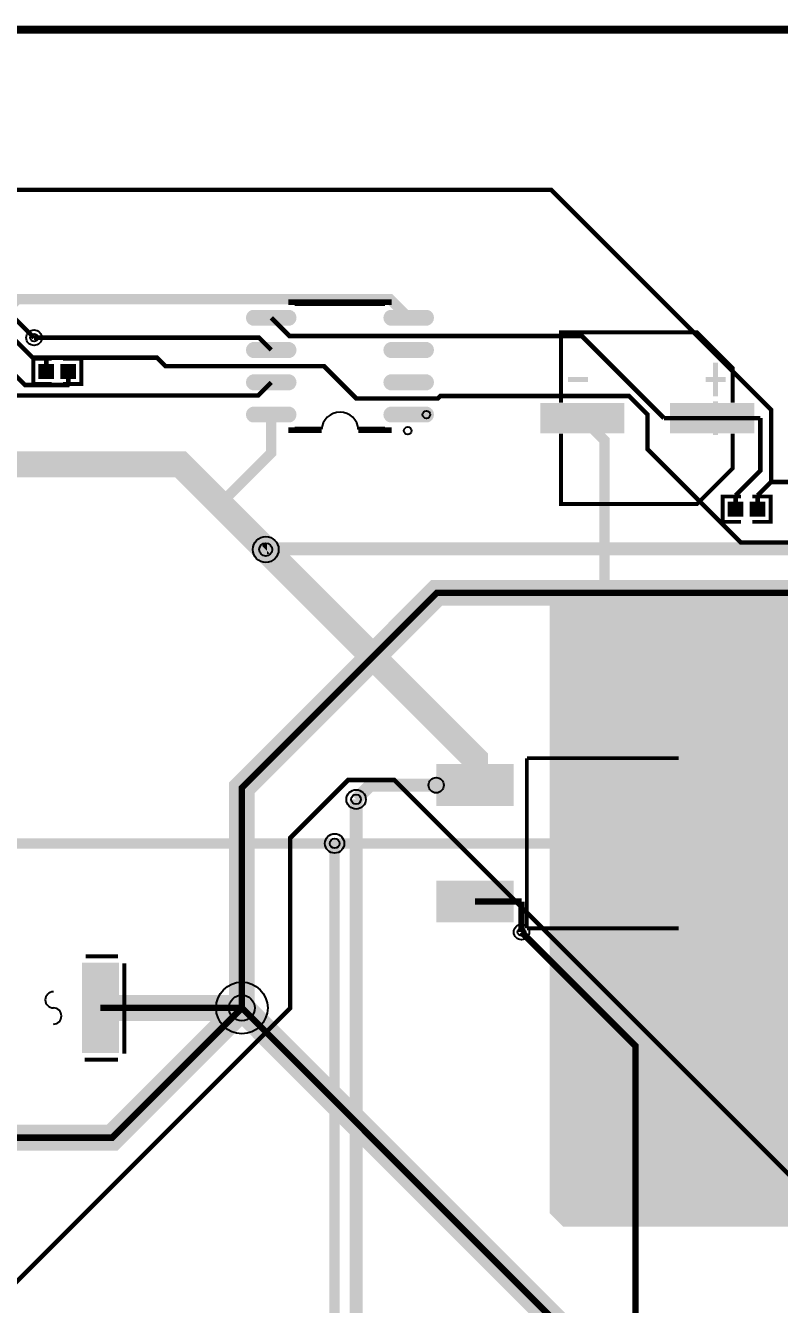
# Model space of a CAD drawing. Header units: millimetres. Extents: x 0 to 210, y -1 to 136.
# Drawn here: x 53.2 to 82.9, y 85.4 to 135.8 of the extents above; entities that cross this region are included whole.
import ezdxf

# ---------------------------------------------------------------- set-up
doc = ezdxf.new("R2010")
doc.units = ezdxf.units.MM
for name, color, linetype, true_color in [('BoardOutLine', 7, 'Continuous', 0xff00ff), ('BottomLayer', 7, 'Continuous', 0x0000ff), ('Document', 7, 'Continuous', 0xffffff), ('Hole', 7, 'Continuous', 0x222222), ('Multi-Layer', 7, 'Continuous', 0xc0c0c0), ('TopLayer', 7, 'Continuous', 0xff0000), ('TopPasteMaskLayer', 7, 'Continuous', 0x808080), ('TopSilkLayer', 7, 'Continuous', 0xffcc00), ('TopSolderMaskLayer', 7, 'Continuous', 0x800080)]:
    doc.layers.add(name, color=color, linetype=linetype, true_color=true_color)

msp = doc.modelspace()

# ---------------------------------------------------------------- hatches: boundary and pattern name
at = {"layer": 'Document'}
for points in [[(80.438, 119.649), (80.438, 120.969), (80.24, 120.969), (80.24, 119.649)], [(74.531, 120.21), (74.531, 120.408), (75.323, 120.408), (75.323, 120.21)], [(80.735, 120.21), (80.735, 120.408), (79.943, 120.408), (79.943, 120.21)]]:
    msp.add_hatch(color=256, dxfattribs=at).paths.add_polyline_path(points)
at = {"layer": 'TopLayer'}
for points in [[(62.162, 123.973, -0.785398), (62.162, 124.541), (63.543, 124.541, -0.785398), (63.543, 123.973)], [(67.572, 123.973, -0.785398), (67.572, 124.541), (68.954, 124.541, -0.785398), (68.954, 123.973)], [(62.162, 122.703, -0.785398), (62.162, 123.271), (63.543, 123.271, -0.785398), (63.543, 122.703)], [(67.572, 122.703, -0.785398), (67.572, 123.271), (68.954, 123.271, -0.785398), (68.954, 122.703)], [(54.282, 121.879), (54.282, 122.419), (53.717, 122.419), (53.717, 121.879)], [(54.582, 121.879), (54.582, 122.419), (55.148, 122.419), (55.148, 121.879)], [(62.162, 121.433, -0.785398), (62.162, 122.001), (63.543, 122.001, -0.785398), (63.543, 121.433)], [(67.572, 121.433, -0.785398), (67.572, 122.001), (68.954, 122.001, -0.785398), (68.954, 121.433)], [(76.723, 119.734), (73.463, 119.734), (73.463, 120.884), (76.723, 120.884)], [(81.833, 119.734), (78.573, 119.734), (78.573, 120.884), (81.833, 120.884)], [(62.162, 120.163, -0.785398), (62.162, 120.731), (63.543, 120.731, -0.785398), (63.543, 120.163)], [(67.572, 120.163, -0.785398), (67.572, 120.731), (68.954, 120.731, -0.785398), (68.954, 120.163)], [(81.409, 116.997), (81.409, 116.457), (80.844, 116.457), (80.844, 116.997)], [(81.709, 116.997), (81.709, 116.457), (82.275, 116.457), (82.275, 116.997)], [(73.813, 113.894), (73.813, 89.027), (74.346, 88.494), (90.754, 88.494), (90.983, 88.722), (90.983, 113.437), (90.475, 113.945)], [(72.371, 105.071), (69.371, 105.071), (69.371, 106.671), (72.371, 106.671)], [(80.819, 100.681), (74.619, 100.681), (74.619, 106.481), (80.819, 106.481)], [(72.371, 100.491), (69.371, 100.491), (69.371, 102.091), (72.371, 102.091)], [(55.43, 98.854), (55.43, 95.355), (56.837, 95.355), (56.837, 98.854)]]:
    msp.add_hatch(color=256, dxfattribs=at).paths.add_polyline_path(points)
at = {"layer": 'TopPasteMaskLayer'}
for points in [[(62.162, 123.973, -0.785398), (62.162, 124.541), (63.543, 124.541, -0.785398), (63.543, 123.973)], [(67.572, 123.973, -0.785398), (67.572, 124.541), (68.954, 124.541, -0.785398), (68.954, 123.973)], [(62.162, 122.703, -0.785398), (62.162, 123.271), (63.543, 123.271, -0.785398), (63.543, 122.703)], [(67.572, 122.703, -0.785398), (67.572, 123.271), (68.954, 123.271, -0.785398), (68.954, 122.703)], [(54.297, 121.919), (54.297, 122.379), (54.257, 122.419), (53.757, 122.419), (53.717, 122.379), (53.717, 121.919), (53.757, 121.879), (54.257, 121.879)], [(54.567, 121.919), (54.567, 122.379), (54.607, 122.419), (55.108, 122.419), (55.148, 122.379), (55.148, 121.919), (55.108, 121.879), (54.607, 121.879)], [(62.162, 121.433, -0.785398), (62.162, 122.001), (63.543, 122.001, -0.785398), (63.543, 121.433)], [(67.572, 121.433, -0.785398), (67.572, 122.001), (68.954, 122.001, -0.785398), (68.954, 121.433)], [(76.723, 119.734), (73.463, 119.734), (73.463, 120.884), (76.723, 120.884)], [(81.833, 119.734), (78.573, 119.734), (78.573, 120.884), (81.833, 120.884)], [(62.162, 120.163, -0.785398), (62.162, 120.731), (63.543, 120.731, -0.785398), (63.543, 120.163)], [(67.572, 120.163, -0.785398), (67.572, 120.731), (68.954, 120.731, -0.785398), (68.954, 120.163)], [(81.424, 116.957), (81.424, 116.497), (81.384, 116.457), (80.884, 116.457), (80.844, 116.497), (80.844, 116.957), (80.884, 116.997), (81.384, 116.997)], [(81.694, 116.957), (81.694, 116.497), (81.734, 116.457), (82.235, 116.457), (82.275, 116.497), (82.275, 116.957), (82.235, 116.997), (81.734, 116.997)], [(72.371, 105.071), (69.371, 105.071), (69.371, 106.671), (72.371, 106.671)], [(80.819, 100.681), (74.619, 100.681), (74.619, 106.481), (80.819, 106.481)], [(72.371, 100.491), (69.371, 100.491), (69.371, 102.091), (72.371, 102.091)], [(55.43, 98.754), (55.43, 97.799), (55.53, 97.699), (55.808, 97.699), (55.908, 97.599), (55.908, 96.61), (55.808, 96.51), (55.53, 96.51), (55.43, 96.41), (55.43, 95.455), (55.53, 95.355), (56.737, 95.355), (56.837, 95.455), (56.837, 98.754), (56.737, 98.854), (55.53, 98.854)]]:
    msp.add_hatch(color=256, dxfattribs=at).paths.add_polyline_path(points)
at = {"layer": 'TopSilkLayer'}
for points in [[(80.438, 121.167), (80.438, 122.487), (80.24, 122.487), (80.24, 121.167)], [(74.531, 121.728), (74.531, 121.926), (75.323, 121.926), (75.323, 121.728)], [(80.735, 121.728), (80.735, 121.926), (79.943, 121.926), (79.943, 121.728)]]:
    msp.add_hatch(color=256, dxfattribs=at).paths.add_polyline_path(points)
at = {"layer": 'TopSolderMaskLayer'}
for points in [[(62.1, 123.947, -0.785398), (62.1, 124.567), (63.605, 124.567, -0.785398), (63.605, 123.947)], [(67.51, 123.947, -0.785398), (67.51, 124.567), (69.015, 124.567, -0.785398), (69.015, 123.947)], [(62.1, 122.677, -0.785398), (62.1, 123.297), (63.605, 123.297, -0.785398), (63.605, 122.677)], [(67.51, 122.677, -0.785398), (67.51, 123.297), (69.015, 123.297, -0.785398), (69.015, 122.677)], [(54.308, 121.853), (54.308, 122.444), (53.691, 122.444), (53.691, 121.853)], [(54.557, 121.853), (54.557, 122.444), (55.173, 122.444), (55.173, 121.853)], [(62.1, 121.407, -0.785398), (62.1, 122.027), (63.605, 122.027, -0.785398), (63.605, 121.407)], [(67.51, 121.407, -0.785398), (67.51, 122.027), (69.015, 122.027, -0.785398), (69.015, 121.407)], [(62.1, 120.137, -0.785398), (62.1, 120.757), (63.605, 120.757, -0.785398), (63.605, 120.137)], [(67.51, 120.137, -0.785398), (67.51, 120.757), (69.015, 120.757, -0.785398), (69.015, 120.137)], [(76.748, 119.708), (73.437, 119.708), (73.437, 120.909), (76.748, 120.909)], [(81.858, 119.708), (78.547, 119.708), (78.547, 120.909), (81.858, 120.909)], [(81.435, 117.023), (81.435, 116.432), (80.818, 116.432), (80.818, 117.023)], [(81.684, 117.023), (81.684, 116.432), (82.3, 116.432), (82.3, 117.023)], [(72.397, 105.046), (69.346, 105.046), (69.346, 106.697), (72.397, 106.697)], [(80.845, 100.656), (74.594, 100.656), (74.594, 106.507), (80.845, 106.507)], [(72.397, 100.466), (69.346, 100.466), (69.346, 102.117), (72.397, 102.117)], [(55.405, 98.879), (55.405, 95.329), (56.862, 95.329), (56.862, 98.879)]]:
    msp.add_hatch(color=256, dxfattribs=at).paths.add_polyline_path(points)

# ---------------------------------------------------------------- linework, layer by layer
at = {"layer": 'BoardOutLine', "const_width": 0.254}
msp.add_lwpolyline([(-0.086, 135.625), (209.914, 135.625), (209.914, -0.375), (-0.086, -0.375), (-0.086, 135.625)], close=True, dxfattribs=at)
at = {"layer": 'BottomLayer'}
for points, const_width in [([(28.381, 128.345), (48.648, 128.345), (53.52, 123.473)], 0.178), ([(62.687, 115.163), (139.614, 115.163), (144.958, 109.819), (144.958, 40.004), (142.138, 37.185), (140.767, 37.185)], 0.508), ([(62.687, 115.163), (62.661, 115.163), (62.637, 115.139)], 0.406), ([(62.687, 115.163), (139.614, 115.163), (144.958, 109.819), (144.958, 105.616)], 0.406), ([(61.697, 97.104), (61.697, 105.766), (68.148, 112.217), (69.368, 113.437), (133.045, 113.437)], 1.016), ([(61.697, 97.104), (61.697, 105.766), (69.368, 113.437), (133.046, 113.437)], 0.254), ([(92.2, 81.569), (67.698, 106.071), (65.879, 106.071), (63.598, 103.79), (63.598, 97.096), (45.39, 78.889), (43.688, 78.889)], 0.178), ([(72.898, 69.952), (66.193, 76.657), (66.193, 105.309)], 0.508), ([(72.898, 69.952), (66.192, 76.657), (66.192, 105.309)], 0.406), ([(66.193, 105.309), (66.192, 105.309)], 0.406), ([(70.358, 69.952), (65.347, 74.963), (65.347, 103.575)], 0.406), ([(76.988, 59.817), (77.185, 60.014), (77.185, 95.607), (72.702, 100.09)], 0.254), ([(61.697, 97.104), (56.591, 91.999), (34.087, 91.999), (25.933, 83.845), (25.933, 79.705)], 1.016), ([(61.697, 97.104), (56.591, 91.999), (34.087, 91.999), (31.493, 89.405)], 0.254)]:
    msp.add_lwpolyline(points, dxfattribs=dict(at, const_width=const_width))
at = {"layer": 'Document'}
for centre, radius in [((68.958, 120.447), 0.15), ((69.342, 105.867), 0.3)]:
    msp.add_circle(centre, radius, dxfattribs=at)
at = {"layer": 'Hole'}
for centre, radius in [((53.52, 123.473), 0.152), ((62.637, 115.138), 0.254), ((66.193, 105.309), 0.191), ((65.347, 103.575), 0.191), ((72.702, 100.09), 0.152), ((61.697, 97.104), 0.508)]:
    msp.add_circle(centre, radius, dxfattribs=at)
at = {"layer": 'Multi-Layer'}
for centre, radius in [((53.52, 123.473), 0.305), ((62.637, 115.138), 0.508), ((66.193, 105.309), 0.381), ((65.347, 103.575), 0.381), ((72.702, 100.09), 0.305), ((61.697, 97.104), 1.016)]:
    msp.add_circle(centre, radius, dxfattribs=at)
at = {"layer": 'TopLayer'}
for points, const_width in [([(82.527, 117.799), (82.527, 120.63), (73.867, 129.29), (36.524, 129.29), (33.157, 125.923), (19.418, 125.923)], 0.178), ([(68.263, 124.257), (67.526, 124.994), (52.869, 124.994), (52.666, 124.791)], 0.406), ([(78.306, 120.309), (75.075, 123.54), (63.57, 123.54), (62.853, 124.257)], 0.178), ([(54, 122.686), (53.463, 122.686), (52.424, 123.725), (43.258, 123.725)], 0.178), ([(28.63, 121.887), (30.013, 123.269), (46.262, 123.269), (48.334, 121.197), (62.333, 121.197), (62.853, 121.717)], 0.178), ([(53.52, 123.473), (62.367, 123.473), (62.853, 122.987)], 0.178), ([(54, 122.686), (54.001, 122.688), (58.356, 122.688), (58.692, 122.352), (64.93, 122.352), (66.2, 121.082), (69.412, 121.082), (69.507, 121.177), (76.932, 121.177), (77.66, 120.449), (77.66, 119.091), (81.336, 115.414), (92.637, 115.414), (112.318, 95.733)], 0.178), ([(54, 122.598), (54, 122.686)], 0.178), ([(54.865, 121.612), (54.863, 121.61), (53.166, 121.61), (52.526, 122.251)], 0.178), ([(54, 122.149), (54, 122.598)], 0.178), ([(54.865, 122.149), (54.865, 121.612)], 0.178), ([(62.853, 120.447), (62.853, 118.94), (60.844, 116.931)], 0.406), ([(75.966, 103.582), (75.966, 119.436), (75.093, 120.309)], 0.406), ([(80.203, 120.309), (78.306, 120.309)], 0.178), ([(80.203, 120.309), (82.099, 120.309)], 0.178), ([(81.126, 117.265), (82.099, 118.238), (82.099, 120.309)], 0.178), ([(32.893, 110.481), (34.341, 111.929), (34.341, 117.755), (35.077, 118.491), (59.284, 118.491), (70.871, 106.904), (70.871, 105.871)], 1.016), ([(32.893, 110.481), (34.341, 111.929), (34.341, 117.755), (35.078, 118.491), (59.284, 118.491), (60.844, 116.931)], 0.406), ([(81.992, 117.265), (82.527, 117.799)], 0.178), ([(96.494, 13.552), (96.494, 14.277), (95.178, 15.593), (92.435, 15.593), (91.482, 14.64), (91.482, 12.685), (92.709, 11.458), (132.072, 11.458), (151.125, 30.511), (151.125, 111.335), (144.66, 117.799), (82.527, 117.799)], 0.178), ([(81.126, 116.728), (81.126, 117.265)], 0.178), ([(81.992, 116.728), (81.992, 117.265)], 0.178), ([(60.844, 116.931), (62.637, 115.139)], 0.406), ([(62.637, 115.139), (70.871, 106.904), (70.871, 105.872)], 0.406), ([(66.193, 105.309), (66.755, 105.871), (70.871, 105.871)], 0.508), ([(66.193, 105.309), (66.756, 105.872), (70.871, 105.872)], 0.406), ([(66.192, 105.309), (66.193, 105.309)], 0.406), ([(43.815, 103.575), (65.347, 103.575)], 0.406), ([(65.347, 103.575), (74.206, 103.575), (74.212, 103.582)], 0.406), ([(75.966, 103.582), (74.212, 103.582)], 0.406), ([(77.719, 103.582), (75.966, 103.582)], 0.406), ([(77.719, 103.582), (81.226, 103.582)], 0.406), ([(83.595, 99.43), (83.595, 101.212), (81.226, 103.582)], 0.406), ([(70.871, 101.291), (72.702, 101.291)], 0.254), ([(72.702, 101.291), (72.702, 100.09)], 0.254), ([(56.133, 97.104), (61.697, 97.104), (75.438, 83.363), (75.438, 69.952)], 1.016), ([(56.133, 97.104), (61.697, 97.104)], 0.254), ([(56.133, 97.104), (56.133, 97.104)], 0.254), ([(61.697, 97.104), (75.438, 83.363)], 0.254)]:
    msp.add_lwpolyline(points, dxfattribs=dict(at, const_width=const_width))
at = {"layer": 'TopSilkLayer', "const_width": 0.254}
msp.add_lwpolyline([(134.296, 64.201), (28.096, 64.201), (28.096, 135.566), (134.296, 135.566), (134.296, 64.201)], close=True, dxfattribs=at)
at = {"layer": 'TopSilkLayer'}
for points, const_width in [([(64.058, 124.852), (63.653, 124.852), (63.653, 124.761)], 0.254), ([(64.058, 124.852), (67.058, 124.852)], 0.254), ([(67.058, 124.852), (67.463, 124.852), (67.463, 124.761)], 0.254), ([(74.256, 120.916), (74.256, 123.685), (79.613, 123.685), (81.009, 122.289), (81.009, 120.916)], 0.152), ([(54.206, 121.65), (53.488, 121.65), (53.488, 122.647), (54.206, 122.647)], 0.152), ([(54.659, 121.65), (55.377, 121.65), (55.377, 122.647), (54.659, 122.647)], 0.152), ([(64.058, 119.852), (63.653, 119.852), (63.653, 119.943)], 0.254), ([(64.058, 119.852), (64.831, 119.852)], 0.254), ([(67.058, 119.852), (66.284, 119.852)], 0.254), ([(67.058, 119.852), (67.463, 119.852), (67.463, 119.943)], 0.254), ([(74.256, 119.701), (74.256, 116.933), (79.613, 116.933), (81.009, 118.329), (81.009, 119.701)], 0.152), ([(81.333, 117.226), (80.615, 117.226), (80.615, 116.229), (81.333, 116.229)], 0.152), ([(81.785, 117.226), (82.503, 117.226), (82.503, 116.229), (81.785, 116.229)], 0.152), ([(78.88, 106.928), (72.913, 106.928)], 0.152), ([(72.913, 106.928), (72.913, 100.235)], 0.152), ([(78.88, 100.235), (72.913, 100.235)], 0.152), ([(55.55, 99.136), (56.82, 99.136)], 0.152), ([(57.074, 95.307), (57.074, 98.863)], 0.152), ([(56.82, 95.072), (55.515, 95.072)], 0.152)]:
    msp.add_lwpolyline(points, dxfattribs=dict(at, const_width=const_width))
msp.add_circle((68.225, 119.812), 0.15, dxfattribs=at)
for centre, radius, start, end in [((65.558, 119.812), 0.728, 3.1355, 176.4778), ((54.28, 97.422), 0.318, 90, 270), ((54.28, 96.787), 0.318, 270, 90)]:
    msp.add_arc(centre, radius, start, end, dxfattribs=at)

doc.saveas('drawing.dxf')
